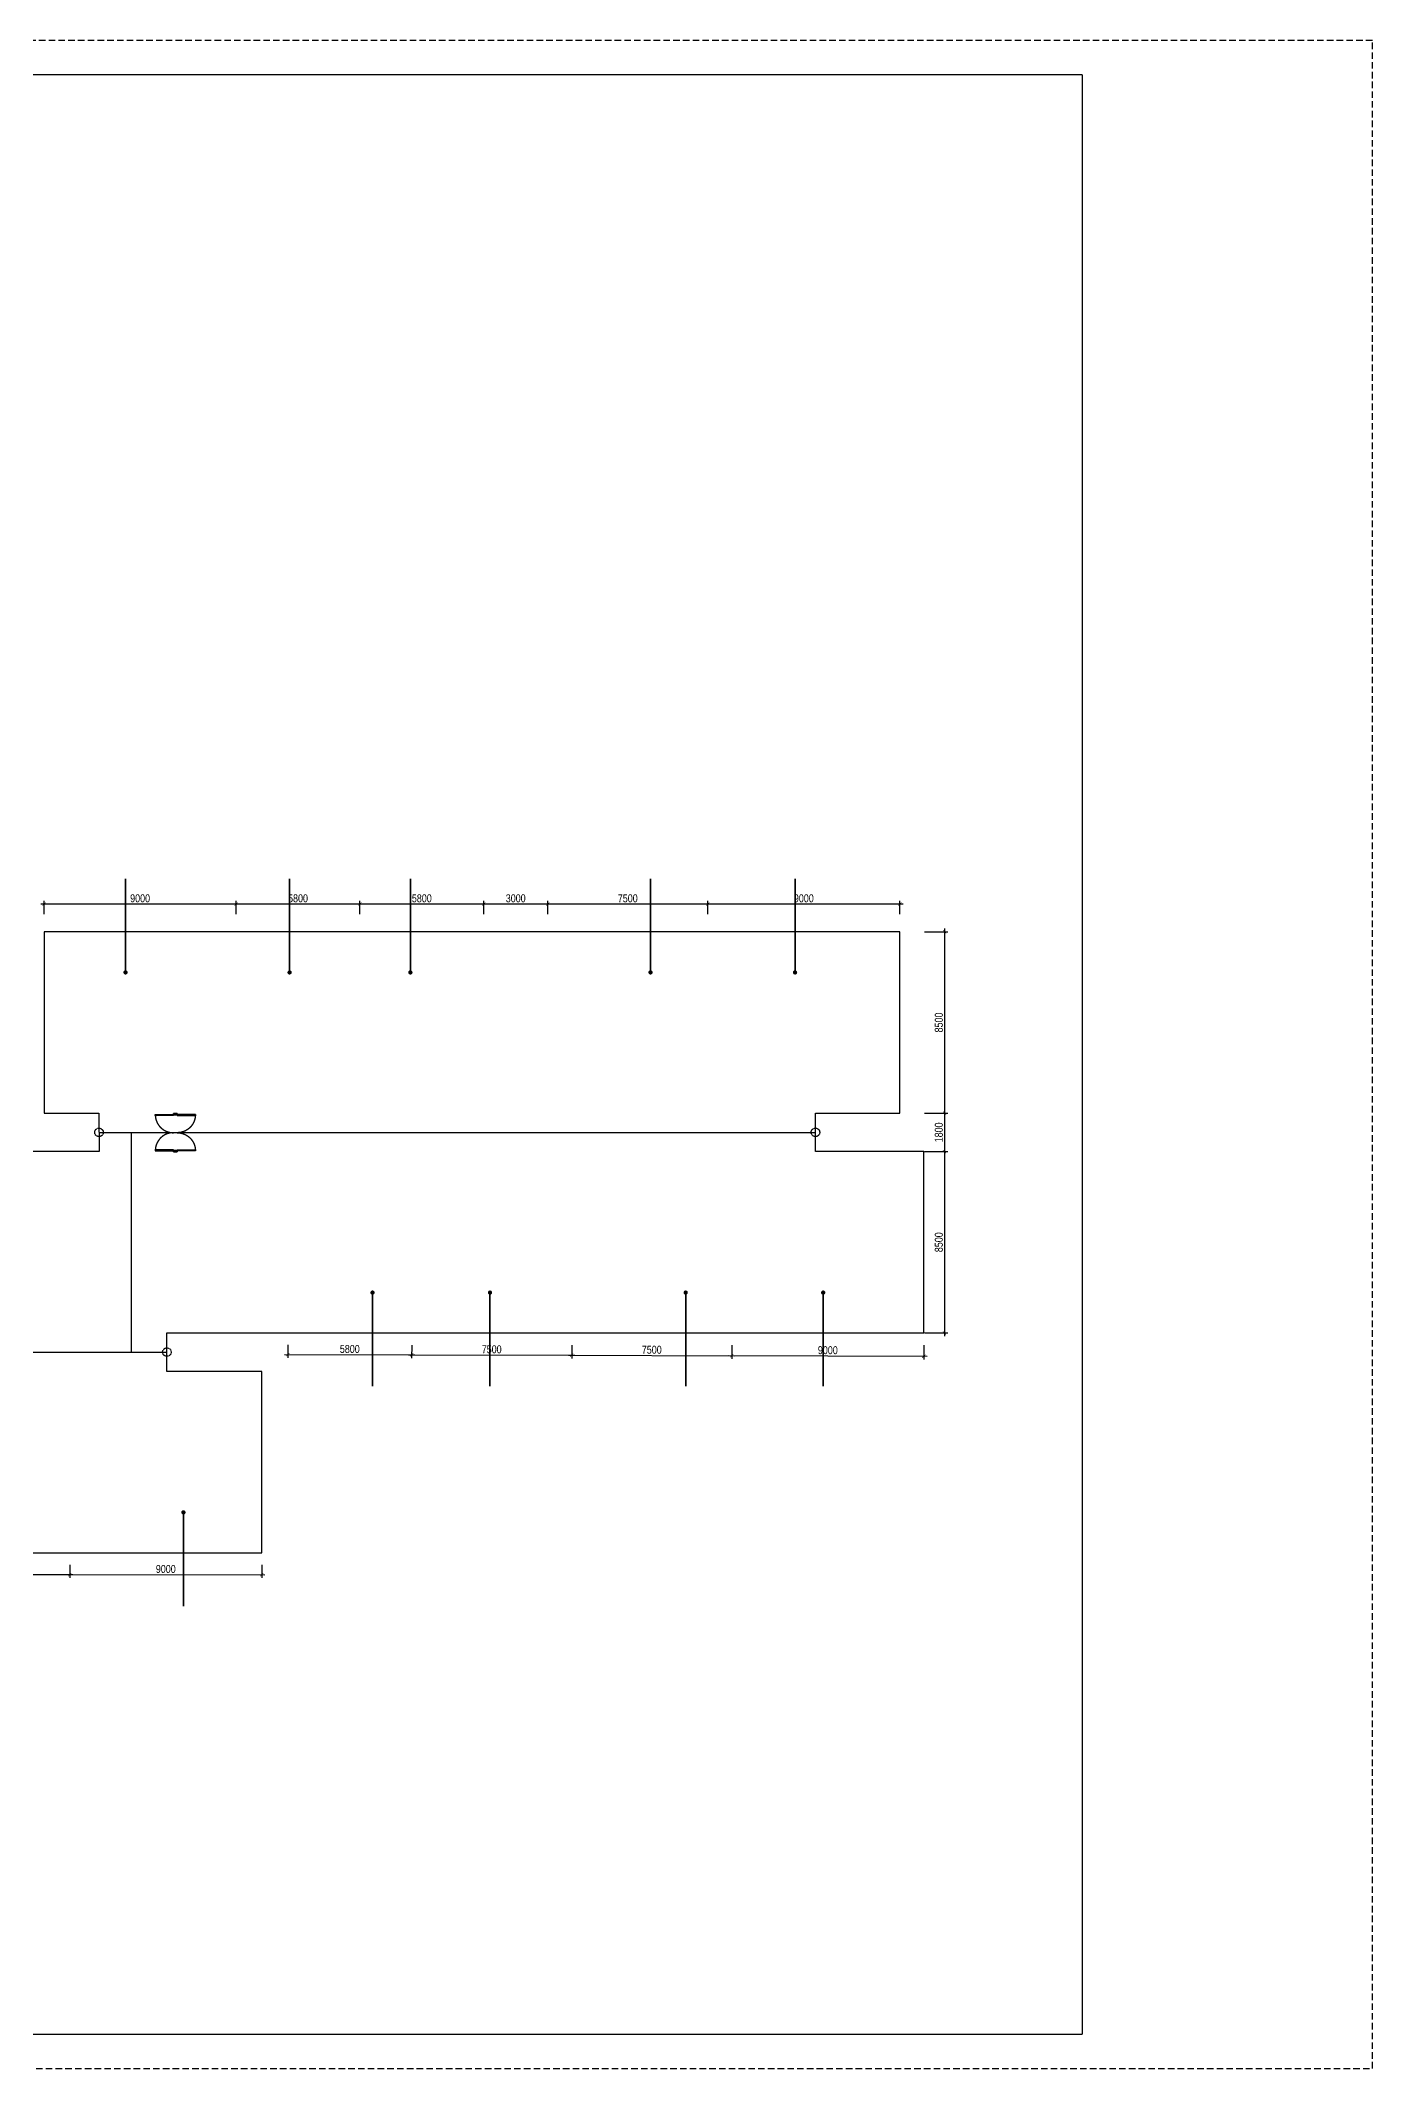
# Model space of a CAD drawing. Header units: millimetres. Extents: x 43 to 134443, y -95209 to -169.
# Drawn here: x 72035 to 134443, y -95209 to -169 of the extents above; entities that cross this region are included whole.
import ezdxf

# ---------------------------------------------------------------- set-up
doc = ezdxf.new("R2010")
doc.units = ezdxf.units.MM
doc.linetypes.add('HIDDEN', pattern=[9.525, 6.35, -3.175])
doc.layers.get('0').update_dxf_attribs({"color": 231})
doc.layers.get('DefPoints').update_dxf_attribs({"color": 191})
for name, color, linetype in [('A-DOOR', 142, 'Continuous'), ('MDI-BAO', 1, 'Continuous'), ('S-DIM', 231, 'Continuous')]:
    doc.layers.add(name, color=color, linetype=linetype)
doc.layers.add('A-SHBD', color=7, linetype='Continuous', lineweight=35)
doc.layers.add('MDI-HANHLANG', color=5, linetype='HIDDEN', plot=False)
doc.styles.add('250602-MB CO CAU CĂN HO X1-3A-1$0$style1', font='arial.ttf')
doc.styles.add('VTK_Arial', font='arial.ttf', dxfattribs={"width": 0.8})
doc.dimstyles.new('250602-MB CO CAU CĂN HO X1-3A-1$0$Dim_50', dxfattribs={"dimscale": 50, "dimtxt": 2, "dimasz": 1.5, "dimexe": 1, "dimexo": 0, "dimgap": 1, "dimtad": 1, "dimdec": 0, "dimlfac": -1, "dimzin": 12, "dimdsep": 46, "dimtxsty": '250602-MB CO CAU CĂN HO X1-3A-1$0$style1', "dimblk1": '250602-MB CO CAU CĂN HO X1-3A-1$0$_ARCHTICK', "dimblk2": '250602-MB CO CAU CĂN HO X1-3A-1$0$_ARCHTICK', "dimsah": 1, "dimcen": 1.5, "dimdle": 1.5, "dimclrd": 256, "dimclre": 256, "dimclrt": 2, "dimadec": 1, "dimazin": 3, "dimtm": 1e-09, "dimtfac": 0.416667, "dimtdec": 0, "dimtix": 1, "dimtmove": 2, "dimatfit": 3, "dimfxl": 7, "dimfxlon": 1, "dimtolj": 1, "dimtzin": 0, "dimlwd": -1, "dimlwe": -1, "dimarcsym": 1})
doc.dimstyles.new('A-2.5-DIM100', dxfattribs={"dimscale": 150, "dimtxt": 2.5, "dimasz": 1, "dimexe": 1, "dimexo": 0, "dimgap": 0.5, "dimtad": 1, "dimdec": 0, "dimzin": 12, "dimdsep": 46, "dimtxsty": 'VTK_Arial', "dimblk": 'ARCHTICK', "dimcen": 0, "dimdle": 1, "dimclrd": 256, "dimclre": 256, "dimclrt": 7, "dimadec": 1, "dimazin": 3, "dimtfac": 1, "dimtdec": 0, "dimtmove": 0, "dimatfit": 2, "dimfxl": 20, "dimtolj": 1, "dimtzin": 0, "dimlwd": -1, "dimlwe": -1, "dimarcsym": 0})

# ---------------------------------------------------------------- blocks, each defined once
blk = doc.blocks.new('VTK-A1_BoKhungTen')
at = {"layer": 'DefPoints', "linetype": 'HIDDEN', "ltscale": 0.3}
blk.add_lwpolyline([(0, -594), (840, -594), (840, 0), (0, 0)], close=True, dxfattribs=at)
at = {"layer": 'DefPoints'}
for points in [[(755, -10), (30, -10), (30, -584), (755, -584)], [(755, -10), (755, -584)]]:
    blk.add_lwpolyline(points, dxfattribs=at)
blk = doc.blocks.new('*U11')
for p, q in [((-750, -90), (-750, -50)), ((-100, -70), (-750, -70)), ((-100, -90), (-100, -50)), ((-750, -1710), (-750, -1750)), ((-100, -1730), (-750, -1730)), ((-100, -1710), (-100, -1750))]:
    blk.add_line(p, q)
for points in [[(180, 0), (180, -60), (40, -60), (40, -50), (0, -50), (0, 0)], [(0, -50), (0, -90), (-850, -90), (-850, -50)], [(0, -1750), (0, -1710), (-850, -1710), (-850, -1750)], [(180, -1800), (180, -1740), (40, -1740), (40, -1750), (0, -1750), (0, -1800)]]:
    blk.add_lwpolyline(points, close=True)
at = {"linetype": 'HIDDEN', "ltscale": 1000}
for centre, start, end in [((0, -50), 180.00004, 270), ((0, -1750), 90, 179.99996)]:
    blk.add_arc(centre, 850, start, end, dxfattribs=at)
blk = doc.blocks.new('250602-MB CO CAU CĂN HO X1-3A-1$0$_ARCHTICK')
at = {"color": 0, "linetype": 'ByBlock', "const_width": 0.15}
blk.add_lwpolyline([(-0.5, -0.5), (0.5, 0.5)], dxfattribs=at)
blk = doc.blocks.new('_ArchTick')
at = {"color": 0, "linetype": 'ByBlock', "const_width": 0.15}
blk.add_lwpolyline([(-0.5, -0.5), (0.5, 0.5)], dxfattribs=at)
blk = doc.blocks.new('*D39')
at = {"layer": 'DefPoints', "color": 0, "transparency": 16777216}
for p in [(65902, -71589, 0), (73401, -72067), (73402, -71605, 0)]:
    blk.add_point(p, dxfattribs=at)
at = {"layer": 'S-DIM', "transparency": 16777216}
for p, q in [((65751, -72063), (73551, -72067)), ((65902, -71589), (65901, -72213)), ((73402, -71605), (73401, -72217))]:
    blk.add_line(p, q, dxfattribs=at)
at = {"layer": 'S-DIM', "transparency": 16777216, "xscale": 150, "yscale": 150, "zscale": 150}
for p, rotation in [((65901, -72063), 179.9681690146564), ((73401, -72067), 359.9681690146564)]:
    blk.add_blockref('_ArchTick', p, dxfattribs=dict(at, rotation=rotation))
at = {"layer": 'S-DIM', "color": 7, "transparency": 16777216, "insert": (69652, -71798), "char_height": 375, "attachment_point": 5, "rotation": 359.96817, "style": 'VTK_Arial'}
blk.add_mtext('\\A1;7500', dxfattribs=at)
blk = doc.blocks.new('*D40')
at = {"layer": 'DefPoints', "color": 0, "transparency": 16777216}
for p in [(73402, -71605, 0), (82401, -72072), (82402, -71605, 0)]:
    blk.add_point(p, dxfattribs=at)
at = {"layer": 'S-DIM', "transparency": 16777216}
for p, q in [((73251, -72067), (82551, -72072)), ((73402, -71605), (73401, -72217)), ((82402, -71605), (82401, -72222))]:
    blk.add_line(p, q, dxfattribs=at)
at = {"layer": 'S-DIM', "transparency": 16777216, "xscale": 150, "yscale": 150, "zscale": 150}
for p, rotation in [((73401, -72067), 179.9681690146564), ((82401, -72072), 359.9681690146564)]:
    blk.add_blockref('_ArchTick', p, dxfattribs=dict(at, rotation=rotation))
at = {"layer": 'S-DIM', "color": 7, "transparency": 16777216, "insert": (77902, -71803), "char_height": 375, "attachment_point": 5, "rotation": 359.96817, "style": 'VTK_Arial'}
blk.add_mtext('\\A1;9000', dxfattribs=at)
blk = doc.blocks.new('*D41')
at = {"layer": 'DefPoints', "color": 0, "transparency": 16777216}
for p in [(83624, -61290), (89423, -61765), (89424, -61305)]:
    blk.add_point(p, dxfattribs=at)
at = {"layer": 'S-DIM', "transparency": 16777216}
for p, q in [((83473, -61749), (89573, -61765)), ((83624, -61290), (83623, -61900)), ((89424, -61305), (89423, -61915))]:
    blk.add_line(p, q, dxfattribs=at)
at = {"layer": 'S-DIM', "transparency": 16777216, "xscale": 150, "yscale": 150, "zscale": 150}
for p, rotation in [((83623, -61750), 179.8518223862992), ((89423, -61765), 359.8518223862992)]:
    blk.add_blockref('_ArchTick', p, dxfattribs=dict(at, rotation=rotation))
at = {"layer": 'S-DIM', "color": 7, "transparency": 16777216, "insert": (86524, -61491), "char_height": 375, "attachment_point": 5, "rotation": 359.85182, "style": 'VTK_Arial'}
blk.add_mtext('\\A1;5800', dxfattribs=at)
blk = doc.blocks.new('*D42')
at = {"layer": 'DefPoints', "color": 0, "transparency": 16777216}
for p in [(89424, -61305), (96924, -61305), (96923, -61784)]:
    blk.add_point(p, dxfattribs=at)
at = {"layer": 'S-DIM', "transparency": 16777216}
for p, q in [((89273, -61764), (97073, -61785)), ((89424, -61305), (89423, -61915)), ((96924, -61305), (96923, -61934))]:
    blk.add_line(p, q, dxfattribs=at)
at = {"layer": 'S-DIM', "transparency": 16777216, "xscale": 150, "yscale": 150, "zscale": 150}
for p, rotation in [((89423, -61765), 179.8518223862992), ((96923, -61784), 359.8518223862992)]:
    blk.add_blockref('_ArchTick', p, dxfattribs=dict(at, rotation=rotation))
at = {"layer": 'S-DIM', "color": 7, "transparency": 16777216, "insert": (93174, -61508), "char_height": 375, "attachment_point": 5, "rotation": 359.85182, "style": 'VTK_Arial'}
blk.add_mtext('\\A1;7500', dxfattribs=at)
blk = doc.blocks.new('*D43')
at = {"layer": 'DefPoints', "color": 0, "transparency": 16777216}
for p in [(96924, -61305), (104424, -61305), (104423, -61804)]:
    blk.add_point(p, dxfattribs=at)
at = {"layer": 'S-DIM', "transparency": 16777216}
for p, q in [((96924, -61305), (96923, -61934)), ((104424, -61305), (104422, -61954)), ((96773, -61784), (104573, -61804))]:
    blk.add_line(p, q, dxfattribs=at)
at = {"layer": 'S-DIM', "transparency": 16777216, "xscale": 150, "yscale": 150, "zscale": 150}
for p, rotation in [((96923, -61784), 179.8518223862992), ((104423, -61804), 359.8518223862992)]:
    blk.add_blockref('_ArchTick', p, dxfattribs=dict(at, rotation=rotation))
at = {"layer": 'S-DIM', "color": 7, "transparency": 16777216, "insert": (100674, -61527), "char_height": 375, "attachment_point": 5, "rotation": 359.85182, "style": 'VTK_Arial'}
blk.add_mtext('\\A1;7500', dxfattribs=at)
blk = doc.blocks.new('*D44')
at = {"layer": 'DefPoints', "color": 0, "transparency": 16777216}
for p in [(104424, -61305), (113424, -61305), (113423, -61827)]:
    blk.add_point(p, dxfattribs=at)
at = {"layer": 'S-DIM', "transparency": 16777216}
for p, q in [((104424, -61305), (104422, -61954)), ((113424, -61305), (113422, -61977)), ((104273, -61803), (113573, -61827))]:
    blk.add_line(p, q, dxfattribs=at)
at = {"layer": 'S-DIM', "transparency": 16777216, "xscale": 150, "yscale": 150, "zscale": 150}
for p, rotation in [((104423, -61804), 179.8518223862992), ((113423, -61827), 359.8518223862992)]:
    blk.add_blockref('_ArchTick', p, dxfattribs=dict(at, rotation=rotation))
at = {"layer": 'S-DIM', "color": 7, "transparency": 16777216, "insert": (108924, -61549), "char_height": 375, "attachment_point": 5, "rotation": 359.85182, "style": 'VTK_Arial'}
blk.add_mtext('\\A1;9000', dxfattribs=at)
blk = doc.blocks.new('*D45')
at = {"layer": 'DefPoints', "color": 0, "transparency": 16777216}
for p in [(113449, -41938), (113449, -50438), (114392, -50438)]:
    blk.add_point(p, dxfattribs=at)
at = {"layer": 'S-DIM', "transparency": 16777216}
for p, q in [((114392, -41788), (114392, -50588)), ((113449, -41938), (114542, -41938)), ((113449, -50438), (114542, -50438))]:
    blk.add_line(p, q, dxfattribs=at)
at = {"layer": 'S-DIM', "transparency": 16777216, "xscale": 150, "yscale": 150, "zscale": 150}
for p, rotation in [((114392, -41938), 90), ((114392, -50438), 270)]:
    blk.add_blockref('_ArchTick', p, dxfattribs=dict(at, rotation=rotation))
at = {"layer": 'S-DIM', "color": 7, "transparency": 16777216, "insert": (114126, -46188), "char_height": 375, "attachment_point": 5, "rotation": 90, "style": 'VTK_Arial'}
blk.add_mtext('\\A1;8500', dxfattribs=at)
blk = doc.blocks.new('*D46')
at = {"layer": 'DefPoints', "color": 0, "transparency": 16777216}
for p in [(113449, -50438), (113449, -52238), (114392, -52238)]:
    blk.add_point(p, dxfattribs=at)
at = {"layer": 'S-DIM', "transparency": 16777216}
for p, q in [((114392, -50288), (114392, -52388)), ((113449, -50438), (114542, -50438)), ((113449, -52238), (114542, -52238))]:
    blk.add_line(p, q, dxfattribs=at)
at = {"layer": 'S-DIM', "transparency": 16777216, "xscale": 150, "yscale": 150, "zscale": 150}
for p, rotation in [((114392, -50438), 90), ((114392, -52238), 270)]:
    blk.add_blockref('_ArchTick', p, dxfattribs=dict(at, rotation=rotation))
at = {"layer": 'S-DIM', "color": 7, "transparency": 16777216, "insert": (114126, -51338), "char_height": 375, "attachment_point": 5, "rotation": 90, "style": 'VTK_Arial'}
blk.add_mtext('\\A1;1800', dxfattribs=at)
blk = doc.blocks.new('*D47')
at = {"layer": 'DefPoints', "color": 0, "transparency": 16777216}
for p in [(113449, -52238), (113449, -60738), (114392, -60738)]:
    blk.add_point(p, dxfattribs=at)
at = {"layer": 'S-DIM', "transparency": 16777216}
for p, q in [((113449, -52238), (114542, -52238)), ((114392, -52088), (114392, -60888)), ((113449, -60738), (114542, -60738))]:
    blk.add_line(p, q, dxfattribs=at)
at = {"layer": 'S-DIM', "transparency": 16777216, "xscale": 150, "yscale": 150, "zscale": 150}
for p, rotation in [((114392, -52238), 90), ((114392, -60738), 270)]:
    blk.add_blockref('_ArchTick', p, dxfattribs=dict(at, rotation=rotation))
at = {"layer": 'S-DIM', "color": 7, "transparency": 16777216, "insert": (114126, -56488), "char_height": 375, "attachment_point": 5, "rotation": 90, "style": 'VTK_Arial'}
blk.add_mtext('\\A1;8500', dxfattribs=at)
blk = doc.blocks.new('*D48')
at = {"layer": 'DefPoints', "color": 0, "transparency": 16777216}
for p in [(103299, -40637), (103299, -41108), (112299, -41108)]:
    blk.add_point(p, dxfattribs=at)
at = {"layer": 'S-DIM', "transparency": 16777216}
for p, q in [((112449, -40637), (103149, -40637)), ((103299, -41108), (103299, -40487)), ((112299, -41108), (112299, -40487))]:
    blk.add_line(p, q, dxfattribs=at)
at = {"layer": 'S-DIM', "transparency": 16777216, "xscale": 150, "yscale": 150, "zscale": 150, "rotation": 180}
blk.add_blockref('_ArchTick', (103299, -40637), dxfattribs=at)
at = {"layer": 'S-DIM', "transparency": 16777216, "xscale": 150, "yscale": 150, "zscale": 150}
blk.add_blockref('_ArchTick', (112299, -40637), dxfattribs=at)
at = {"layer": 'S-DIM', "color": 7, "transparency": 16777216, "insert": (107799, -40371), "char_height": 375, "attachment_point": 5, "style": 'VTK_Arial'}
blk.add_mtext('\\A1;9000', dxfattribs=at)
blk = doc.blocks.new('*D49')
at = {"layer": 'DefPoints', "color": 0, "transparency": 16777216}
for p in [(95799, -40637), (95799, -41108), (103299, -41108)]:
    blk.add_point(p, dxfattribs=at)
at = {"layer": 'S-DIM', "transparency": 16777216}
for p, q in [((103449, -40637), (95649, -40637)), ((95799, -41108), (95799, -40487)), ((103299, -41108), (103299, -40487))]:
    blk.add_line(p, q, dxfattribs=at)
at = {"layer": 'S-DIM', "transparency": 16777216, "xscale": 150, "yscale": 150, "zscale": 150, "rotation": 180}
blk.add_blockref('_ArchTick', (95799, -40637), dxfattribs=at)
at = {"layer": 'S-DIM', "transparency": 16777216, "xscale": 150, "yscale": 150, "zscale": 150}
blk.add_blockref('_ArchTick', (103299, -40637), dxfattribs=at)
at = {"layer": 'S-DIM', "color": 7, "transparency": 16777216, "insert": (99549, -40371), "char_height": 375, "attachment_point": 5, "style": 'VTK_Arial'}
blk.add_mtext('\\A1;7500', dxfattribs=at)
blk = doc.blocks.new('*D50')
at = {"layer": 'DefPoints', "color": 0, "transparency": 16777216}
for p in [(92799, -40637), (92799, -41108), (95799, -41108)]:
    blk.add_point(p, dxfattribs=at)
at = {"layer": 'S-DIM', "transparency": 16777216}
for p, q in [((95949, -40637), (92649, -40637)), ((92799, -41108), (92799, -40487)), ((95799, -41108), (95799, -40487))]:
    blk.add_line(p, q, dxfattribs=at)
at = {"layer": 'S-DIM', "transparency": 16777216, "xscale": 150, "yscale": 150, "zscale": 150, "rotation": 180}
blk.add_blockref('_ArchTick', (92799, -40637), dxfattribs=at)
at = {"layer": 'S-DIM', "transparency": 16777216, "xscale": 150, "yscale": 150, "zscale": 150}
blk.add_blockref('_ArchTick', (95799, -40637), dxfattribs=at)
at = {"layer": 'S-DIM', "color": 7, "transparency": 16777216, "insert": (94299, -40371), "char_height": 375, "attachment_point": 5, "style": 'VTK_Arial'}
blk.add_mtext('\\A1;3000', dxfattribs=at)
blk = doc.blocks.new('*D51')
at = {"layer": 'DefPoints', "color": 0, "transparency": 16777216}
for p in [(86999, -40637), (86999, -41108), (92799, -41108)]:
    blk.add_point(p, dxfattribs=at)
at = {"layer": 'S-DIM', "transparency": 16777216}
for p, q in [((92949, -40637), (86849, -40637)), ((86999, -41108), (86999, -40487)), ((92799, -41108), (92799, -40487))]:
    blk.add_line(p, q, dxfattribs=at)
at = {"layer": 'S-DIM', "transparency": 16777216, "xscale": 150, "yscale": 150, "zscale": 150, "rotation": 180}
blk.add_blockref('_ArchTick', (86999, -40637), dxfattribs=at)
at = {"layer": 'S-DIM', "transparency": 16777216, "xscale": 150, "yscale": 150, "zscale": 150}
blk.add_blockref('_ArchTick', (92799, -40637), dxfattribs=at)
at = {"layer": 'S-DIM', "color": 7, "transparency": 16777216, "insert": (89899, -40371), "char_height": 375, "attachment_point": 5, "style": 'VTK_Arial'}
blk.add_mtext('\\A1;5800', dxfattribs=at)
blk = doc.blocks.new('*D52')
at = {"layer": 'DefPoints', "color": 0, "transparency": 16777216}
for p in [(81199, -40637), (81199, -41108), (86999, -41108)]:
    blk.add_point(p, dxfattribs=at)
at = {"layer": 'S-DIM', "transparency": 16777216}
for p, q in [((87149, -40637), (81049, -40637)), ((81199, -41108), (81199, -40487)), ((86999, -41108), (86999, -40487))]:
    blk.add_line(p, q, dxfattribs=at)
at = {"layer": 'S-DIM', "transparency": 16777216, "xscale": 150, "yscale": 150, "zscale": 150, "rotation": 180}
blk.add_blockref('_ArchTick', (81199, -40637), dxfattribs=at)
at = {"layer": 'S-DIM', "transparency": 16777216, "xscale": 150, "yscale": 150, "zscale": 150}
blk.add_blockref('_ArchTick', (86999, -40637), dxfattribs=at)
at = {"layer": 'S-DIM', "color": 7, "transparency": 16777216, "insert": (84099, -40371), "char_height": 375, "attachment_point": 5, "style": 'VTK_Arial'}
blk.add_mtext('\\A1;5800', dxfattribs=at)
blk = doc.blocks.new('*D53')
at = {"layer": 'DefPoints', "color": 0, "transparency": 16777216}
for p in [(72199, -40637), (72199, -41108), (81199, -41108)]:
    blk.add_point(p, dxfattribs=at)
at = {"layer": 'S-DIM', "transparency": 16777216}
for p, q in [((81349, -40637), (72049, -40637)), ((72199, -41108), (72199, -40487)), ((81199, -41108), (81199, -40487))]:
    blk.add_line(p, q, dxfattribs=at)
at = {"layer": 'S-DIM', "transparency": 16777216, "xscale": 150, "yscale": 150, "zscale": 150, "rotation": 180}
blk.add_blockref('_ArchTick', (72199, -40637), dxfattribs=at)
at = {"layer": 'S-DIM', "transparency": 16777216, "xscale": 150, "yscale": 150, "zscale": 150}
blk.add_blockref('_ArchTick', (81199, -40637), dxfattribs=at)
at = {"layer": 'S-DIM', "color": 7, "transparency": 16777216, "insert": (76699, -40371), "char_height": 375, "attachment_point": 5, "style": 'VTK_Arial'}
blk.add_mtext('\\A1;9000', dxfattribs=at)

msp = doc.modelspace()

# ---------------------------------------------------------------- linework, layer by layer
at = {"layer": 'MDI-BAO', "elevation": 0}
msp.add_lwpolyline([(39501.6, -71038), (82401.6, -71038), (82401.6, -62538), (77954.1, -62538), (77954.1, -60738), (113424.1, -60738.2), (113424.1, -52238.2), (108344.1, -52234.5), (108344.1, -50434.4), (112299.2, -50438.2), (112299.2, -41938.2), (72199.2, -41938.2), (72199.2, -50438.2), (74769.1, -50438.2), (74774.1, -52238.2), (46814.1, -52238.2)], dxfattribs=at)
at = {"layer": 'MDI-HANHLANG'}
for p, q in [((74771.6, -51338.2), (108344.1, -51338.2)), ((76274.1, -51338.2), (76274.1, -61637.9)), ((43629.3, -61637.9), (77954.1, -61637.9))]:
    msp.add_line(p, q, dxfattribs=at)
for centre in [(74771.6, -51338.2), (108344.1, -51338.2), (77954.1, -61637.9)]:
    msp.add_circle(centre, 200, dxfattribs=at)

# ---------------------------------------------------------------- block references
at = {"layer": 'A-DOOR'}
msp.add_blockref('*U11', (78259.2, -50454.3, 0), dxfattribs=at)
at = {"layer": 'A-DOOR', "xscale": -1}
msp.add_blockref('*U11', (78439.2, -50454.3, 0), dxfattribs=at)
at = {"layer": 'DefPoints', "xscale": 160, "yscale": 160, "zscale": 160}
msp.add_blockref('VTK-A1_BoKhungTen', (43.4, -168.9), dxfattribs=at)

# ---------------------------------------------------------------- dimensions: what is measured, and where the dimension line sits
at = {"layer": 'S-DIM'}
for base, p1, p2, picture, middle in [((72199.2, -40637.2), (81199.2, -41108.4), (72199.2, -41108.4), '*D53', (76699.2, -40370.7)), ((81199.2, -40637.2), (86999.2, -41108.4), (81199.2, -41108.4), '*D52', (84099.2, -40370.7)), ((86999.2, -40637.2), (92799.2, -41108.4), (86999.2, -41108.4), '*D51', (89899.2, -40370.7)), ((92799.2, -40637.2), (95799.2, -41108.4), (92799.2, -41108.4), '*D50', (94299.2, -40370.6)), ((95799.2, -40637.2), (103299.2, -41108.4), (95799.2, -41108.4), '*D49', (99549.2, -40370.7))]:
    dim = msp.add_linear_dim(base=base, p1=p1, p2=p2, dimstyle='A-2.5-DIM100', override={"dimpost": '\\X', "dimtmove": 1}, dxfattribs=at)
    dim.commit()
    dim.dimension.update_dxf_attribs({"geometry": picture, "text_midpoint": middle})
for p1, p2, distance, picture, middle in [((112299.2, -41108.4), (103299.2, -41108.4), -471.3, '*D48', (107799.2, -40370.7)), ((113449, -41938.2), (113449, -50438.2), 943.2, '*D45', (114125.7, -46188.2)), ((83624.1, -61289.8), (89424.1, -61304.8), -460, '*D41', (86523.6, -61490.8))]:
    dim = msp.add_aligned_dim(p1=p1, p2=p2, distance=distance, dimstyle='A-2.5-DIM100', override={"dimpost": '\\X'}, dxfattribs=at)
    dim.commit()
    dim.dimension.update_dxf_attribs({"geometry": picture, "text_midpoint": middle})
for base, p1, p2, angle, picture, middle in [((114392.2, -52238.2), (113449, -50438.2), (113449, -52238.2), 90, '*D46', (114125.7, -51338.2)), ((114392.2, -60738.2), (113449, -52238.2), (113449, -60738.2), 90, '*D47', (114125.7, -56488.2)), ((96922.9, -61784.2), (89424.1, -61304.8), (96924.1, -61304.8), 179.851822, '*D42', (93173.6, -61508)), ((104422.9, -61803.6), (96924.1, -61304.8), (104424.1, -61304.8), 179.851822, '*D43', (100673.6, -61527.4)), ((113422.8, -61826.8), (104424.1, -61304.8), (113424.1, -61304.8), 179.851822, '*D44', (108923.5, -61548.7)), ((73401.4, -72066.9), (65901.6, -71589.5, 0), (73401.6, -71604.5, 0), 179.968169, '*D39', (69651.5, -71798.4)), ((82401.4, -72071.9), (73401.6, -71604.5, 0), (82401.6, -71604.5, 0), 179.968169, '*D40', (77901.5, -71802.9))]:
    dim = msp.add_linear_dim(base=base, p1=p1, p2=p2, angle=angle, dimstyle='A-2.5-DIM100', override={"dimpost": '\\X', "dimtmove": 1}, dxfattribs=at)
    dim.commit()
    dim.dimension.update_dxf_attribs({"geometry": picture, "text_midpoint": middle})

# ---------------------------------------------------------------- leaders
at = {"layer": 'A-SHBD'}
for points in [[(76016.7, -43842.5, 0), (76016.7, -39453.1, 0)], [(83703.8, -43842.6, 0), (83703.8, -39453.1, 0)], [(89364.3, -43842.6, 0), (89364.2, -39453.1, 0)], [(100616.5, -43842.6, 0), (100616.5, -39453.1, 0)], [(107388.3, -43842.6, 0), (107388.3, -39453.1, 0)], [(87589.3, -58847.9, 0), (87589.3, -63237.4, 0)], [(93094.4, -58847.9, 0), (93094.3, -63237.4, 0)], [(102263.8, -58847.9, 0), (102263.8, -63237.4, 0)], [(108706.7, -58847.9, 0), (108706.7, -63237.4, 0)], [(78729.2, -69147.8, 0), (78729.2, -73537.2, 0)]]:
    msp.add_leader(points, dimstyle='250602-MB CO CAU CĂN HO X1-3A-1$0$Dim_50', override={"dimasz": 4, "dimtad": 0, "dimldrblk": 'Dot', "dimtfill": 1}, dxfattribs=at)

doc.saveas('drawing.dxf')
